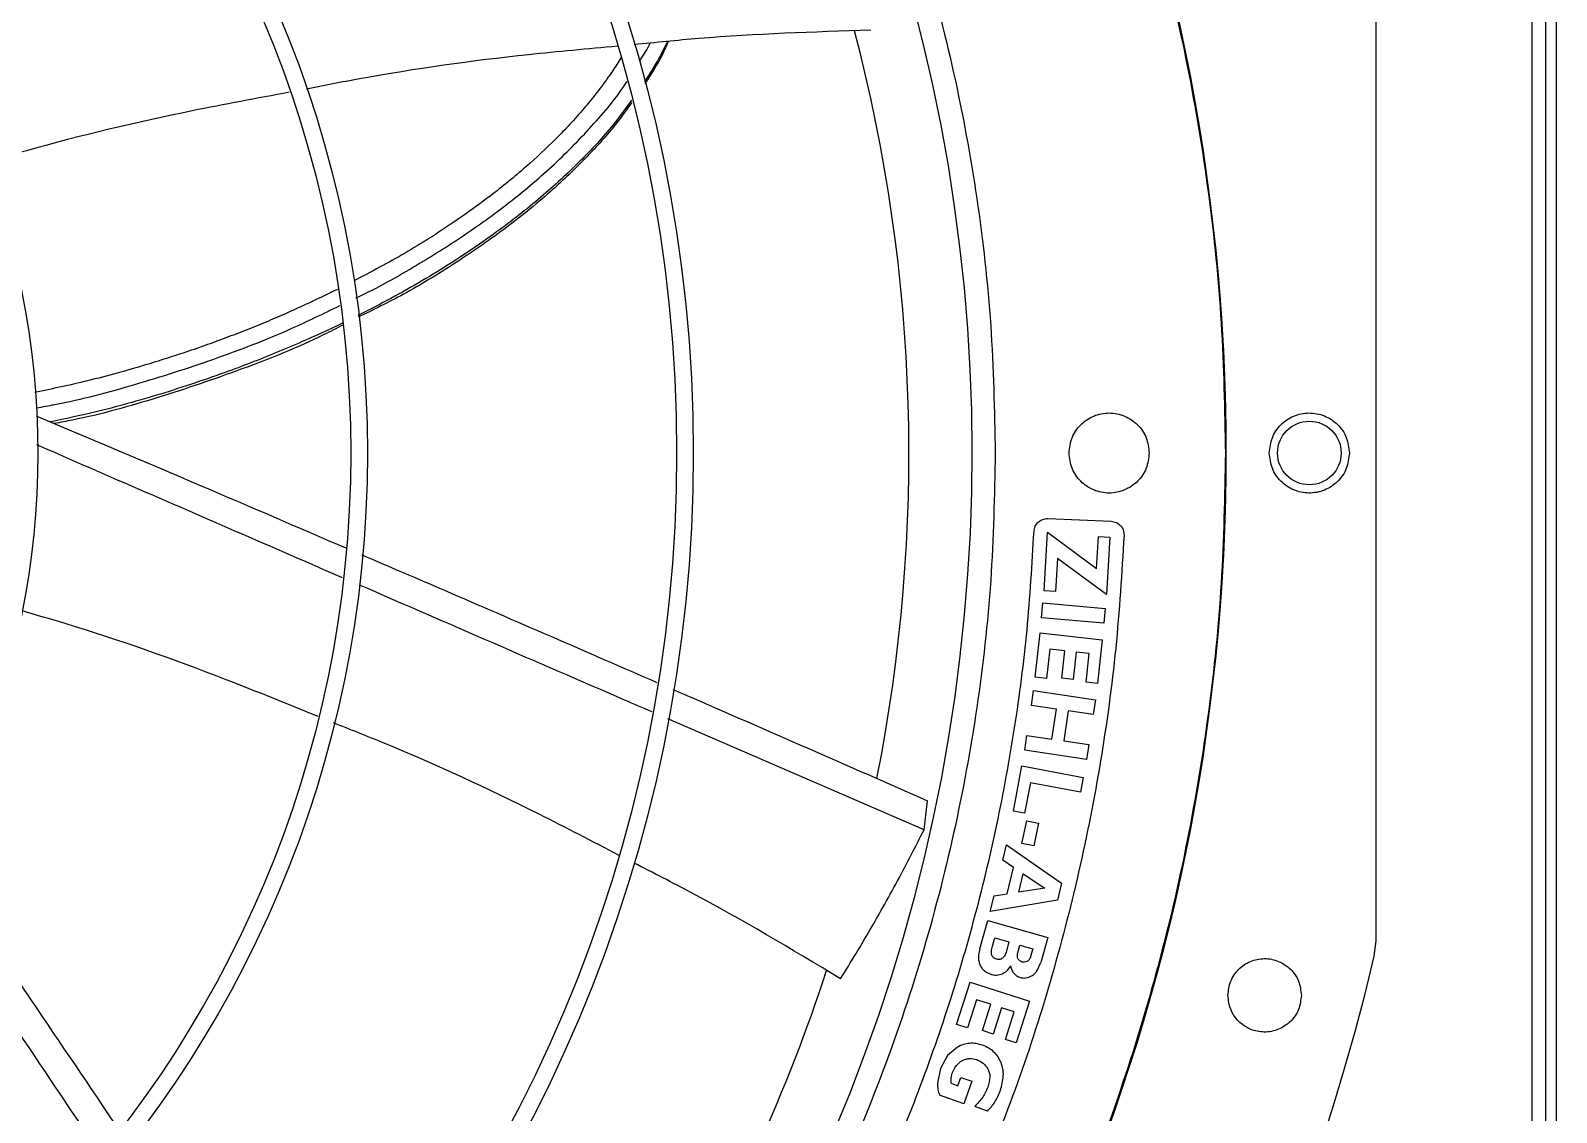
# Model space of a CAD drawing. Header units: inches. Extents: x 1229 to 1453, y -1023 to -720.
# Drawn here: x 1311.33 to 1320.34, y -809.15 to -802.77 of the extents above; entities that cross this region are included whole.
import ezdxf

# ---------------------------------------------------------------- set-up
doc = ezdxf.new("R2010")
doc.units = ezdxf.units.IN
doc.header["$MEASUREMENT"] = 0

msp = doc.modelspace()

# ---------------------------------------------------------------- linework, layer by layer
at = {"color": 18, "linetype": 'Continuous', "lineweight": 25, "true_color": 0x000000}
for p, q in [((1320.2736, -819.2706), (1320.2736, -791.8687)), ((1320.3366, -819.2706), (1320.3366, -791.8687)), ((1320.1906, -791.9447), (1320.1906, -819.1947)), ((1319.2724, -805.2608), (1319.2723, -802.3832)), ((1319.2723, -808.1384), (1319.2724, -805.2608)), ((1317.3364, -805.6475), (1317.7101, -805.6638)), ((1317.3135, -806.0736), (1317.3343, -805.7284)), ((1317.3343, -805.7284), (1317.623, -805.9421)), ((1317.623, -805.9421), (1317.6343, -805.7538)), ((1317.6343, -805.7538), (1317.7017, -805.7579)), ((1317.7017, -805.7579), (1317.6814, -806.0957)), ((1317.3924, -805.8835), (1317.3807, -806.0776)), ((1317.6814, -806.0957), (1317.3924, -805.8835)), ((1317.3807, -806.0776), (1317.3135, -806.0736)), ((1317.2988, -806.2333), (1317.3065, -806.1453)), ((1317.3065, -806.1453), (1317.6736, -806.1773)), ((1317.6659, -806.2654), (1317.2988, -806.2333)), ((1317.6736, -806.1773), (1317.6659, -806.2654)), ((1317.2616, -806.5837), (1317.291, -806.3224)), ((1317.291, -806.3224), (1317.6572, -806.3636)), ((1317.348, -806.4177), (1317.3285, -806.5913)), ((1317.4363, -806.4277), (1317.348, -806.4177)), ((1317.4181, -806.5897), (1317.4363, -806.4277)), ((1317.5032, -806.4352), (1317.4849, -806.5972)), ((1317.5802, -806.4438), (1317.5032, -806.4352)), ((1317.6572, -806.3636), (1317.6283, -806.621)), ((1317.5612, -806.6134), (1317.5802, -806.4438)), ((1317.3285, -806.5913), (1317.2616, -806.5837)), ((1317.4849, -806.5972), (1317.4181, -806.5897)), ((1317.6283, -806.621), (1317.5612, -806.6134)), ((1317.2391, -806.75), (1317.2521, -806.6626)), ((1317.2521, -806.6626), (1317.6166, -806.7171)), ((1317.3865, -806.772), (1317.2391, -806.75)), ((1317.3601, -806.9487), (1317.3865, -806.772)), ((1317.4567, -806.7825), (1317.4303, -806.9591)), ((1317.6035, -806.8045), (1317.4567, -806.7825)), ((1317.6166, -806.7171), (1317.6035, -806.8045)), ((1316.6058, -807.4832), (1315.0938, -806.8286)), ((1317.1996, -807.014), (1317.2127, -806.9266)), ((1317.2127, -806.9266), (1317.3601, -806.9487)), ((1317.4303, -806.9591), (1317.5771, -806.9811)), ((1317.5641, -807.0685), (1317.1996, -807.014)), ((1317.5771, -806.9811), (1317.5641, -807.0685)), ((1317.1327, -807.374), (1317.1831, -807.1068)), ((1317.1831, -807.1068), (1317.5452, -807.1751)), ((1317.2328, -807.2061), (1317.1988, -807.3865)), ((1317.5288, -807.262), (1317.2328, -807.2061)), ((1317.5452, -807.1751), (1317.5288, -807.262)), ((1316.6058, -807.4832), (1316.6261, -807.3121)), ((1317.1988, -807.3865), (1317.1327, -807.374)), ((1317.1831, -807.5641), (1317.2114, -807.4307)), ((1317.2114, -807.4307), (1317.2814, -807.4456)), ((1317.2814, -807.4456), (1317.253, -807.579)), ((1317.0697, -807.6632), (1317.0919, -807.5717)), ((1317.0919, -807.5717), (1317.4162, -807.798)), ((1317.253, -807.579), (1317.1831, -807.5641)), ((1317.1337, -807.7061), (1317.0697, -807.6632)), ((1317.0961, -807.8615), (1317.1337, -807.7061)), ((1317.1649, -807.851), (1317.1907, -807.744)), ((1317.1907, -807.744), (1317.3181, -807.8289)), ((1316.9966, -807.9658), (1317.0191, -807.8727)), ((1317.0191, -807.8727), (1317.0961, -807.8615)), ((1317.3181, -807.8289), (1317.1649, -807.851)), ((1317.4162, -807.798), (1317.3919, -807.8985)), ((1317.3919, -807.8985), (1316.9966, -807.9658)), ((1316.9344, -808.1859), (1316.9817, -808.0184)), ((1316.9817, -808.0184), (1317.3363, -808.1186)), ((1317.0086, -808.1707), (1317.0224, -808.1217)), ((1317.0224, -808.1217), (1317.1064, -808.1454)), ((1317.1064, -808.1454), (1317.0893, -808.2061)), ((1317.3363, -808.1186), (1317.2944, -808.2671)), ((1319.2618, -808.2287), (1319.2723, -808.1384)), ((1317.1584, -808.2089), (1317.1712, -808.1637)), ((1317.1712, -808.1637), (1317.2473, -808.1853)), ((1317.2473, -808.1853), (1317.2345, -808.2304)), ((1316.9727, -808.323), (1317.0041, -808.3369)), ((1317.2714, -808.3175), (1317.2944, -808.2671)), ((1316.7973, -808.6322), (1316.8773, -808.3817)), ((1316.8773, -808.3817), (1317.2284, -808.4938)), ((1316.9145, -808.4863), (1316.8614, -808.6527)), ((1316.9992, -808.5134), (1316.9145, -808.4863)), ((1317.2284, -808.4938), (1317.1496, -808.7405)), ((1316.9496, -808.6687), (1316.9992, -808.5134)), ((1317.0633, -808.5338), (1317.0137, -808.6891)), ((1317.1372, -808.5574), (1317.0633, -808.5338)), ((1317.0852, -808.72), (1317.1372, -808.5574)), ((1316.8614, -808.6527), (1316.7973, -808.6322)), ((1317.0137, -808.6891), (1316.9496, -808.6687)), ((1316.803, -808.7655), (1316.7437, -808.8161)), ((1317.1496, -808.7405), (1317.0852, -808.72)), ((1316.7437, -808.8161), (1316.7019, -808.8917)), ((1316.7019, -808.8917), (1316.6854, -808.978)), ((1316.7648, -808.9795), (1316.7654, -808.947)), ((1316.7654, -808.947), (1316.7724, -808.9192)), ((1316.8055, -808.9941), (1316.8233, -808.9447)), ((1316.8233, -808.9447), (1316.8868, -808.9675)), ((1316.7648, -808.9795), (1316.8055, -808.9941)), ((1316.8868, -808.9675), (1316.8393, -809.1001)), ((1316.8393, -809.1001), (1316.6972, -809.0492)), ((1316.9805, -809.143), (1316.9048, -809.1158))]:
    msp.add_line(p, q, dxfattribs=at)
for centre, radius in [((1306.6739, -805.2608), 11.7126), ((1306.6739, -805.2608), 8.5704), ((1306.6739, -805.2608), 8.472), ((1306.6739, -805.2608), 6.6478), ((1306.6739, -805.2608), 6.5493), ((1306.6739, -805.2608), 4.7037), ((1318.8786, -805.2608), 0.1875)]:
    msp.add_circle(centre, radius, dxfattribs=at)
for radius, start, end in [(10.2157, 314.3624, 43.03697), (11.7147, 339.09994, 20.90006), (9.8425, 348.7557, 14.65988), (12.9331, 283.26667, 346.73333), (9.8425, 316.0273, 341.93053)]:
    msp.add_arc((1306.6739, -805.2608), radius, start, end, dxfattribs=at)
for points, knots in [([(1294.9643, -805.2608), (1294.9692, -805.0053), (1294.9788, -804.4944), (1295.0568, -803.7313), (1295.181, -802.9748), (1295.3553, -802.228), (1295.5778, -801.4942), (1295.8479, -800.7766), (1296.1644, -800.0781), (1296.5259, -799.4019), (1296.9308, -798.7507), (1297.3774, -798.1274), (1297.8639, -797.5347), (1298.3881, -796.975), (1298.9477, -796.4508), (1299.5405, -795.9644), (1300.1637, -795.5177), (1300.8149, -795.1128), (1301.4912, -794.7513), (1302.1896, -794.4349), (1302.9073, -794.1648), (1303.641, -793.9422), (1304.3878, -793.7681), (1305.1444, -793.6432), (1305.9075, -793.568), (1306.6739, -793.5429), (1307.4402, -793.568), (1308.2033, -793.6432), (1308.9599, -793.7681), (1309.7067, -793.9422), (1310.4404, -794.1648), (1311.1581, -794.4349), (1311.8565, -794.7513), (1312.5328, -795.1128), (1313.184, -795.5177), (1313.8073, -795.9644), (1314.4, -796.4508), (1314.9597, -796.975), (1315.4838, -797.5347), (1315.9703, -798.1274), (1316.4169, -798.7507), (1316.8218, -799.4019), (1317.1833, -800.0781), (1317.4998, -800.7766), (1317.7699, -801.4942), (1317.9924, -802.228), (1318.1667, -802.9748), (1318.2909, -803.7313), (1318.3689, -804.4944), (1318.3786, -805.0053), (1318.3834, -805.2608)], [0, 0, 0, 0, 0.020833, 0.041667, 0.0625, 0.083333, 0.104167, 0.125, 0.145833, 0.166667, 0.1875, 0.208333, 0.229167, 0.25, 0.270833, 0.291667, 0.3125, 0.333333, 0.354167, 0.375, 0.395833, 0.416667, 0.4375, 0.458333, 0.479167, 0.5, 0.520833, 0.541667, 0.5625, 0.583333, 0.604167, 0.625, 0.645833, 0.666667, 0.6875, 0.708333, 0.729167, 0.75, 0.770833, 0.791667, 0.8125, 0.833333, 0.854167, 0.875, 0.895833, 0.916667, 0.9375, 0.958333, 0.979167, 1, 1, 1, 1]), ([(1314.4026, -798.3736), (1314.5658, -798.5646), (1314.8921, -798.9467), (1315.3271, -799.563), (1315.7192, -800.2068), (1316.0626, -800.8782), (1316.3566, -801.5725), (1316.5991, -802.2865), (1316.7893, -803.0162), (1316.9249, -803.7577), (1317.0102, -804.5073), (1317.0208, -805.0096), (1317.0261, -805.2608)], [0, 0, 0, 0, 0.1, 0.2, 0.3, 0.4, 0.5, 0.6, 0.7, 0.8, 0.9, 1, 1, 1, 1]), ([(1316.2913, -802.7666), (1315.9526, -802.7773), (1315.4862, -802.792), (1315.0223, -802.8391), (1314.8953, -802.852)], [0, 0, 0, 0, 0.726229, 1, 1, 1, 1]), ([(1315.0915, -802.8334), (1315.0697, -802.877), (1315.0288, -802.9586), (1314.9789, -803.036), (1314.9556, -803.0721)], [0, 0, 0, 0, 0.534232, 1, 1, 1, 1]), ([(1315.0962, -802.8329), (1315.0852, -802.8586), (1315.0482, -802.9452), (1314.9952, -803.0254), (1314.958, -803.0819)], [0, 0, 0, 0, 0.295896, 1, 1, 1, 1]), ([(1314.7966, -802.8614), (1314.6214, -802.8771), (1314.1119, -802.9226), (1313.4995, -803.0082), (1313.0661, -803.0931), (1312.9618, -803.1135)], [0, 0, 0, 0, 0.284889, 0.827951, 1, 1, 1, 1]), ([(1314.9263, -802.9491), (1314.9466, -802.9195), (1314.9702, -802.8853), (1314.9869, -802.8482), (1314.9892, -802.8431)], [0, 0, 0, 0, 0.863191, 1, 1, 1, 1]), ([(1314.818, -802.9285), (1314.8013, -802.9552), (1314.7627, -803.0168), (1314.6954, -803.1092), (1314.6187, -803.206), (1314.5381, -803.2985), (1314.4277, -803.4153), (1314.2751, -803.56), (1314.0664, -803.7328), (1313.8201, -803.9103), (1313.5433, -804.0867), (1313.3432, -804.1922), (1313.2419, -804.2456)], [0, 0, 0, 0, 0.0457529, 0.1057729, 0.1652638, 0.224217, 0.2826204, 0.3967082, 0.5266446, 0.6724573, 0.83416, 1, 1, 1, 1]), ([(1313.2534, -804.346), (1313.2747, -804.336), (1313.3954, -804.2795), (1313.6068, -804.1575), (1313.8881, -803.9832), (1314.1574, -803.7885), (1314.4138, -803.5745), (1314.6468, -803.3354), (1314.7938, -803.1645), (1314.852, -803.0698), (1314.8524, -803.0692)], [0, 0, 0, 0, 0.034385, 0.194225, 0.354308, 0.514706, 0.675526, 0.836913, 0.998972, 1, 1, 1, 1]), ([(1312.8606, -803.1329), (1312.6695, -803.1682), (1312.1489, -803.2645), (1311.5465, -803.4069), (1311.1399, -803.5269), (1311.0547, -803.552)], [0, 0, 0, 0, 0.314233, 0.856302, 1, 1, 1, 1]), ([(1314.8795, -803.1798), (1314.8443, -803.2284), (1314.7524, -803.3553), (1314.573, -803.5468), (1314.3433, -803.7589), (1314.0694, -803.973), (1313.7506, -804.186), (1313.4735, -804.3443), (1313.3071, -804.429), (1313.2653, -804.4502)], [0, 0, 0, 0, 0.0871631, 0.227891, 0.3782844, 0.5383443, 0.7290862, 0.9319721, 1, 1, 1, 1]), ([(1314.8825, -803.1922), (1314.8456, -803.2428), (1314.7571, -803.3642), (1314.5942, -803.54), (1314.3808, -803.7421), (1314.1285, -803.9454), (1313.8378, -804.145), (1313.5514, -804.3201), (1313.3564, -804.416), (1313.2665, -804.4602)], [0, 0, 0, 0, 0.091068, 0.218312, 0.3455695, 0.5152292, 0.6848997, 0.8545748, 1, 1, 1, 1]), ([(1313.1447, -804.2957), (1313.0197, -804.3557), (1312.8568, -804.4338), (1312.6504, -804.5184), (1312.531, -804.5653), (1312.4082, -804.6109), (1312.2821, -804.6553), (1312.1526, -804.6982), (1311.9492, -804.7614), (1311.6853, -804.8347), (1311.4633, -804.8821), (1311.3595, -804.9043)], [0, 0, 0, 0, 0.2188907, 0.2851323, 0.3528548, 0.4220567, 0.4927347, 0.5648854, 0.6385066, 0.8310335, 1, 1, 1, 1]), ([(1311.3692, -804.9945), (1311.4054, -804.9882), (1311.6014, -804.954), (1311.9515, -804.8593), (1312.4172, -804.7109), (1312.8213, -804.5557), (1313.0639, -804.4372), (1313.159, -804.3908)], [0, 0, 0, 0, 0.058494, 0.316693, 0.574947, 0.833356, 1, 1, 1, 1]), ([(1313.1745, -804.4943), (1313.1532, -804.5047), (1313.0812, -804.5399), (1312.9577, -804.5955), (1312.805, -804.661), (1312.6534, -804.7218), (1312.4202, -804.8099), (1312.1078, -804.9138), (1311.7569, -805.013), (1311.5388, -805.0589), (1311.4518, -805.0773)], [0, 0, 0, 0, 0.0388329, 0.1310744, 0.2218673, 0.3112114, 0.3991056, 0.6314316, 0.8529951, 1, 1, 1, 1]), ([(1313.1763, -804.5061), (1313.1394, -804.5252), (1312.9467, -804.6249), (1312.5825, -804.7695), (1312.0874, -804.9373), (1311.7167, -805.0426), (1311.5103, -805.0803), (1311.4744, -805.0868)], [0, 0, 0, 0, 0.068536, 0.358655, 0.648786, 0.938935, 1, 1, 1, 1]), ([(1311.3709, -805.043), (1311.6943, -805.1795), (1312.3047, -805.4373), (1312.912, -805.6991), (1313.1976, -805.8222)], [0, 0, 0, 0, 0.529758, 1, 1, 1, 1]), ([(1317.4613, -805.2608), (1317.4648, -805.2299), (1317.4719, -805.168), (1317.5265, -805.0894), (1317.6046, -805.0369), (1317.6975, -805.0184), (1317.7903, -805.0369), (1317.8684, -805.0894), (1317.923, -805.168), (1317.9301, -805.2299), (1317.9337, -805.2608)], [0, 0, 0, 0, 0.125, 0.25, 0.374999, 0.499998, 0.625001, 0.75, 0.875, 1, 1, 1, 1]), ([(1318.6424, -805.2608), (1318.6459, -805.2299), (1318.653, -805.1684), (1318.707, -805.0902), (1318.7842, -805.0376), (1318.8767, -805.0184), (1318.97, -805.0362), (1319.0488, -805.0886), (1319.104, -805.1675), (1319.1112, -805.2297), (1319.1148, -805.2608)], [0, 0, 0, 0, 0.124812, 0.248771, 0.37242, 0.497235, 0.622944, 0.748645, 0.874328, 1, 1, 1, 1]), ([(1318.3834, -805.2608), (1318.3786, -805.5163), (1318.3689, -806.0272), (1318.2909, -806.7903), (1318.1667, -807.5468), (1317.9924, -808.2936), (1317.7699, -809.0274), (1317.4998, -809.745), (1317.1833, -810.4435), (1316.8218, -811.1197), (1316.4169, -811.7709), (1315.9703, -812.3942), (1315.4838, -812.9869), (1314.9597, -813.5466), (1314.4, -814.0708), (1313.8073, -814.5572), (1313.184, -815.0039), (1312.5328, -815.4088), (1311.8565, -815.7703), (1311.1581, -816.0867), (1310.4404, -816.3568), (1309.7067, -816.5794), (1308.9599, -816.7535), (1308.2033, -816.8784), (1307.4402, -816.9536), (1306.6739, -816.9787), (1305.9075, -816.9536), (1305.1444, -816.8784), (1304.3878, -816.7535), (1303.641, -816.5794), (1302.9073, -816.3568), (1302.1896, -816.0867), (1301.4912, -815.7702), (1300.8149, -815.4088), (1300.1637, -815.0039), (1299.5405, -814.5572), (1298.9477, -814.0708), (1298.3881, -813.5466), (1297.8639, -812.9869), (1297.3774, -812.3942), (1296.9308, -811.7709), (1296.5259, -811.1197), (1296.1644, -810.4435), (1295.8479, -809.745), (1295.5778, -809.0274), (1295.3553, -808.2936), (1295.181, -807.5468), (1295.0568, -806.7903), (1294.9788, -806.0272), (1294.9692, -805.5163), (1294.9643, -805.2608)], [0, 0, 0, 0, 0.020833, 0.041667, 0.0625, 0.083333, 0.104167, 0.125, 0.145833, 0.166667, 0.1875, 0.208333, 0.229167, 0.25, 0.270833, 0.291667, 0.3125, 0.333333, 0.354167, 0.375, 0.395833, 0.416667, 0.4375, 0.458333, 0.479167, 0.5, 0.520833, 0.541667, 0.5625, 0.583333, 0.604167, 0.625, 0.645833, 0.666667, 0.6875, 0.708333, 0.729167, 0.75, 0.770833, 0.791667, 0.8125, 0.833333, 0.854167, 0.875, 0.895833, 0.916667, 0.9375, 0.958333, 0.979167, 1, 1, 1, 1]), ([(1313.1754, -805.9968), (1313.1388, -805.9809), (1312.538, -805.7203), (1311.936, -805.4585), (1311.3707, -805.2126)], [0, 0, 0, 0, 0.060947, 1, 1, 1, 1]), ([(1317.0261, -805.2608), (1317.0208, -805.512), (1317.0102, -806.0143), (1316.9249, -806.7639), (1316.7893, -807.5054), (1316.5991, -808.2351), (1316.3566, -808.949), (1316.0626, -809.6434), (1315.7192, -810.3147), (1315.3271, -810.9586), (1314.8921, -811.5749), (1314.5658, -811.957), (1314.4026, -812.148)], [0, 0, 0, 0, 0.1, 0.2, 0.3000001, 0.4, 0.5, 0.6, 0.7000001, 0.8000001, 0.9000001, 1, 1, 1, 1]), ([(1317.9337, -805.2608), (1317.9301, -805.2917), (1317.923, -805.3535), (1317.8684, -805.4322), (1317.7903, -805.4847), (1317.6975, -805.5032), (1317.6046, -805.4847), (1317.5265, -805.4322), (1317.4719, -805.3535), (1317.4648, -805.2917), (1317.4613, -805.2608)], [0, 0, 0, 0, 0.125, 0.25, 0.374999, 0.500002, 0.625001, 0.75, 0.875, 1, 1, 1, 1]), ([(1319.1148, -805.2608), (1319.1112, -805.2919), (1319.104, -805.3541), (1319.0488, -805.433), (1318.97, -805.4854), (1318.8767, -805.5032), (1318.7842, -805.484), (1318.7071, -805.4314), (1318.653, -805.3533), (1318.6459, -805.2917), (1318.6424, -805.2608)], [0, 0, 0, 0, 0.125686, 0.251382, 0.377096, 0.502812, 0.627505, 0.751093, 0.875086, 1, 1, 1, 1]), ([(1317.2543, -805.7228), (1317.256, -805.7125), (1317.2592, -805.692), (1317.2785, -805.6668), (1317.3053, -805.6497), (1317.3261, -805.6483), (1317.3364, -805.6475)], [0, 0, 0, 0, 0.249995, 0.499998, 0.75, 1, 1, 1, 1]), ([(1317.7101, -805.6638), (1317.7203, -805.6655), (1317.7409, -805.6687), (1317.7661, -805.6881), (1317.7831, -805.7149), (1317.7846, -805.7356), (1317.7853, -805.7459)], [0, 0, 0, 0, 0.25, 0.499998, 0.750001, 1, 1, 1, 1]), ([(1316.0489, -810.1871), (1316.1365, -810.0137), (1316.3118, -809.6669), (1316.5378, -809.1295), (1316.7361, -808.5813), (1316.9034, -808.0229), (1317.0399, -807.4562), (1317.1445, -806.8827), (1317.2197, -806.3045), (1317.2428, -805.9167), (1317.2543, -805.7228)], [0, 0, 0, 0, 0.125, 0.25, 0.375, 0.5, 0.625, 0.75, 0.875, 1, 1, 1, 1]), ([(1317.7853, -805.7459), (1317.7717, -805.9686), (1317.7445, -806.414), (1317.6528, -807.0773), (1317.5245, -807.7343), (1317.3554, -808.382), (1317.1505, -809.0196), (1316.982, -809.4327), (1316.8978, -809.6393)], [0, 0, 0, 0, 0.166667, 0.333333, 0.5, 0.666667, 0.833333, 1, 1, 1, 1]), ([(1313.2892, -805.8615), (1313.4517, -805.9312), (1314.0337, -806.181), (1314.6127, -806.433), (1315.03, -806.6147)], [0, 0, 0, 0, 0.2792089, 1, 1, 1, 1]), ([(1315.0013, -806.7886), (1314.9473, -806.7652), (1314.3728, -806.5165), (1313.7967, -806.2664), (1313.2747, -806.0398)], [0, 0, 0, 0, 0.094074, 1, 1, 1, 1]), ([(1313.0304, -806.816), (1312.8501, -806.7423), (1312.3595, -806.5416), (1311.7738, -806.335), (1311.3654, -806.2157), (1311.2786, -806.1904)], [0, 0, 0, 0, 0.314017, 0.854273, 1, 1, 1, 1]), ([(1315.1231, -806.6551), (1315.1505, -806.667), (1315.6533, -806.8851), (1316.1533, -807.1046), (1316.6261, -807.3121)], [0, 0, 0, 0, 0.054344, 1, 1, 1, 1]), ([(1314.8062, -807.6347), (1314.6497, -807.5528), (1314.1959, -807.3154), (1313.6327, -807.0556), (1313.2212, -806.8922), (1313.1214, -806.8526)], [0, 0, 0, 0, 0.285162, 0.826614, 1, 1, 1, 1]), ([(1316.1131, -808.3621), (1316.1438, -808.3125), (1316.2032, -808.2167), (1316.2862, -808.0761), (1316.3679, -807.9332), (1316.4489, -807.7861), (1316.53, -807.6333), (1316.5809, -807.5325), (1316.6058, -807.4832)], [0, 0, 0, 0, 0.173712, 0.335418, 0.485077, 0.663267, 0.834916, 1, 1, 1, 1]), ([(1310.7402, -807.6128), (1310.9394, -807.9039), (1311.3137, -808.4509), (1311.6832, -808.9997), (1311.8561, -809.2565)], [0, 0, 0, 0, 0.532089, 1, 1, 1, 1]), ([(1316.1131, -808.3621), (1315.8223, -808.188), (1315.4229, -807.9487), (1315.008, -807.738), (1314.8951, -807.6806)], [0, 0, 0, 0, 0.727742, 1, 1, 1, 1]), ([(1311.7452, -809.3945), (1311.723, -809.3615), (1311.3587, -808.8178), (1310.994, -808.2724), (1310.6515, -807.7601)], [0, 0, 0, 0, 0.060733, 1, 1, 1, 1]), ([(1316.9344, -808.1859), (1316.9314, -808.1975), (1316.9259, -808.2187), (1316.927, -808.2406), (1316.9276, -808.2505)], [0, 0, 0, 0, 0.5467998, 1, 1, 1, 1]), ([(1317.0054, -808.2242), (1317.0044, -808.2209), (1317.0024, -808.2135), (1317.0025, -808.1952), (1317.006, -808.181), (1317.0086, -808.1707)], [0, 0, 0, 0, 0.191373, 0.417736, 1, 1, 1, 1]), ([(1317.0343, -808.2476), (1317.0308, -808.2465), (1317.0242, -808.2444), (1317.0158, -808.2392), (1317.0092, -808.2325), (1317.0066, -808.227), (1317.0054, -808.2242)], [0, 0, 0, 0, 0.280329, 0.530851, 0.765229, 1, 1, 1, 1]), ([(1317.0893, -808.2061), (1317.087, -808.2133), (1317.0826, -808.2267), (1317.0728, -808.2367), (1317.0683, -808.2414)], [0, 0, 0, 0, 0.5401337, 1, 1, 1, 1]), ([(1317.1613, -808.2464), (1317.16, -808.2439), (1317.1573, -808.2389), (1317.1552, -808.226), (1317.1571, -808.216), (1317.1584, -808.2089)], [0, 0, 0, 0, 0.214276, 0.445213, 1, 1, 1, 1]), ([(1317.2345, -808.2304), (1317.2322, -808.2372), (1317.2288, -808.2466), (1317.2204, -808.2565), (1317.2156, -808.2595), (1317.2133, -808.2609)], [0, 0, 0, 0, 0.556223, 0.786608, 1, 1, 1, 1]), ([(1316.9276, -808.2505), (1316.929, -808.2589), (1316.9318, -808.2747), (1316.9396, -808.2886), (1316.9433, -808.295)], [0, 0, 0, 0, 0.538094, 1, 1, 1, 1]), ([(1316.9433, -808.295), (1316.9475, -808.3006), (1316.9557, -808.3116), (1316.9671, -808.3192), (1316.9727, -808.323)], [0, 0, 0, 0, 0.509769, 1, 1, 1, 1]), ([(1317.0683, -808.2414), (1317.0659, -808.2431), (1317.0612, -808.2464), (1317.0527, -808.249), (1317.0435, -808.2495), (1317.0374, -808.2482), (1317.0343, -808.2476)], [0, 0, 0, 0, 0.2447117, 0.4828733, 0.729996, 1, 1, 1, 1]), ([(1317.0661, -808.3339), (1317.0757, -808.3287), (1317.0966, -808.3175), (1317.1094, -808.2976), (1317.1163, -808.2869)], [0, 0, 0, 0, 0.4641461, 1, 1, 1, 1]), ([(1317.1163, -808.2869), (1317.1185, -808.2956), (1317.1225, -808.312), (1317.1355, -808.3325), (1317.1527, -808.3474), (1317.1663, -808.3525), (1317.1733, -808.3551)], [0, 0, 0, 0, 0.284158, 0.538066, 0.763517, 1, 1, 1, 1]), ([(1317.1845, -808.264), (1317.1799, -808.2622), (1317.1705, -808.2585), (1317.1644, -808.2505), (1317.1613, -808.2464)], [0, 0, 0, 0, 0.491498, 1, 1, 1, 1]), ([(1317.2133, -808.2609), (1317.2086, -808.2628), (1317.1993, -808.2666), (1317.1894, -808.2649), (1317.1845, -808.264)], [0, 0, 0, 0, 0.50574, 1, 1, 1, 1]), ([(1317.2403, -808.3459), (1317.246, -808.3423), (1317.258, -808.3347), (1317.2668, -808.3235), (1317.2714, -808.3175)], [0, 0, 0, 0, 0.472603, 1, 1, 1, 1]), ([(1318.3983, -808.4604), (1318.4015, -808.4321), (1318.408, -808.3756), (1318.4577, -808.3038), (1318.5286, -808.2556), (1318.6133, -808.2382), (1318.6987, -808.2545), (1318.7709, -808.3026), (1318.8215, -808.3749), (1318.8281, -808.4319), (1318.8314, -808.4604)], [0, 0, 0, 0, 0.124776, 0.249268, 0.373187, 0.497453, 0.622964, 0.748657, 0.874336, 1, 1, 1, 1]), ([(1317.0041, -808.3369), (1317.0145, -808.339), (1317.0354, -808.3432), (1317.0559, -808.337), (1317.0661, -808.3339)], [0, 0, 0, 0, 0.499482, 1, 1, 1, 1]), ([(1317.1733, -808.3551), (1317.1786, -808.3563), (1317.1893, -808.3588), (1317.2128, -808.3579), (1317.2291, -808.3508), (1317.2403, -808.3459)], [0, 0, 0, 0, 0.236532, 0.475571, 1, 1, 1, 1]), ([(1318.8314, -808.4604), (1318.8281, -808.4889), (1318.8215, -808.5458), (1318.7709, -808.6181), (1318.6987, -808.6662), (1318.6131, -808.6826), (1318.5281, -808.6649), (1318.4573, -808.6165), (1318.408, -808.5449), (1318.4015, -808.4886), (1318.3983, -808.4604)], [0, 0, 0, 0, 0.125621, 0.251244, 0.376883, 0.502536, 0.627912, 0.751876, 0.875495, 1, 1, 1, 1]), ([(1316.9504, -808.7551), (1316.9376, -808.7512), (1316.9127, -808.7436), (1316.8741, -808.7423), (1316.8368, -808.7488), (1316.8144, -808.7599), (1316.803, -808.7655)], [0, 0, 0, 0, 0.263446, 0.509883, 0.751187, 1, 1, 1, 1]), ([(1317.0599, -808.8574), (1317.0545, -808.8458), (1317.0438, -808.8227), (1317.0186, -808.7938), (1316.9874, -808.7703), (1316.963, -808.7603), (1316.9504, -808.7551)], [0, 0, 0, 0, 0.248627, 0.490001, 0.736551, 1, 1, 1, 1]), ([(1316.7724, -808.9192), (1316.7793, -808.9036), (1316.7893, -808.8808), (1316.8118, -808.8572), (1316.8247, -808.8491), (1316.831, -808.845)], [0, 0, 0, 0, 0.526917, 0.76597, 1, 1, 1, 1]), ([(1316.831, -808.845), (1316.8377, -808.8419), (1316.8507, -808.8358), (1316.8802, -808.8305), (1316.902, -808.8358), (1316.9168, -808.8394)], [0, 0, 0, 0, 0.247726, 0.489599, 1, 1, 1, 1]), ([(1316.9168, -808.8394), (1316.9299, -808.8453), (1316.9564, -808.8574), (1316.973, -808.8815), (1316.9814, -808.8938)], [0, 0, 0, 0, 0.490678, 1, 1, 1, 1]), ([(1317.0559, -809.0206), (1317.064, -808.9922), (1317.0757, -808.9509), (1317.0721, -808.8948), (1317.0639, -808.8698), (1317.0599, -808.8574)], [0, 0, 0, 0, 0.527095, 0.766136, 1, 1, 1, 1]), ([(1316.9814, -808.8938), (1316.9848, -808.901), (1316.9919, -808.9159), (1316.9955, -808.9534), (1316.9875, -808.9817), (1316.9818, -809.0016)], [0, 0, 0, 0, 0.214494, 0.444493, 1, 1, 1, 1]), ([(1316.6854, -808.978), (1316.6852, -808.9914), (1316.685, -809.0159), (1316.6934, -809.0389), (1316.6972, -809.0492)], [0, 0, 0, 0, 0.550547, 1, 1, 1, 1]), ([(1316.9818, -809.0016), (1316.9729, -809.022), (1316.9542, -809.0648), (1316.9217, -809.0983), (1316.9048, -809.1158)], [0, 0, 0, 0, 0.478269, 1, 1, 1, 1]), ([(1316.9805, -809.143), (1316.9957, -809.1261), (1317.0283, -809.09), (1317.0463, -809.0448), (1317.0559, -809.0206)], [0, 0, 0, 0, 0.4656376, 1, 1, 1, 1])]:
    msp.add_open_spline(points, degree=3, knots=knots, dxfattribs=at)

doc.saveas('drawing.dxf')
